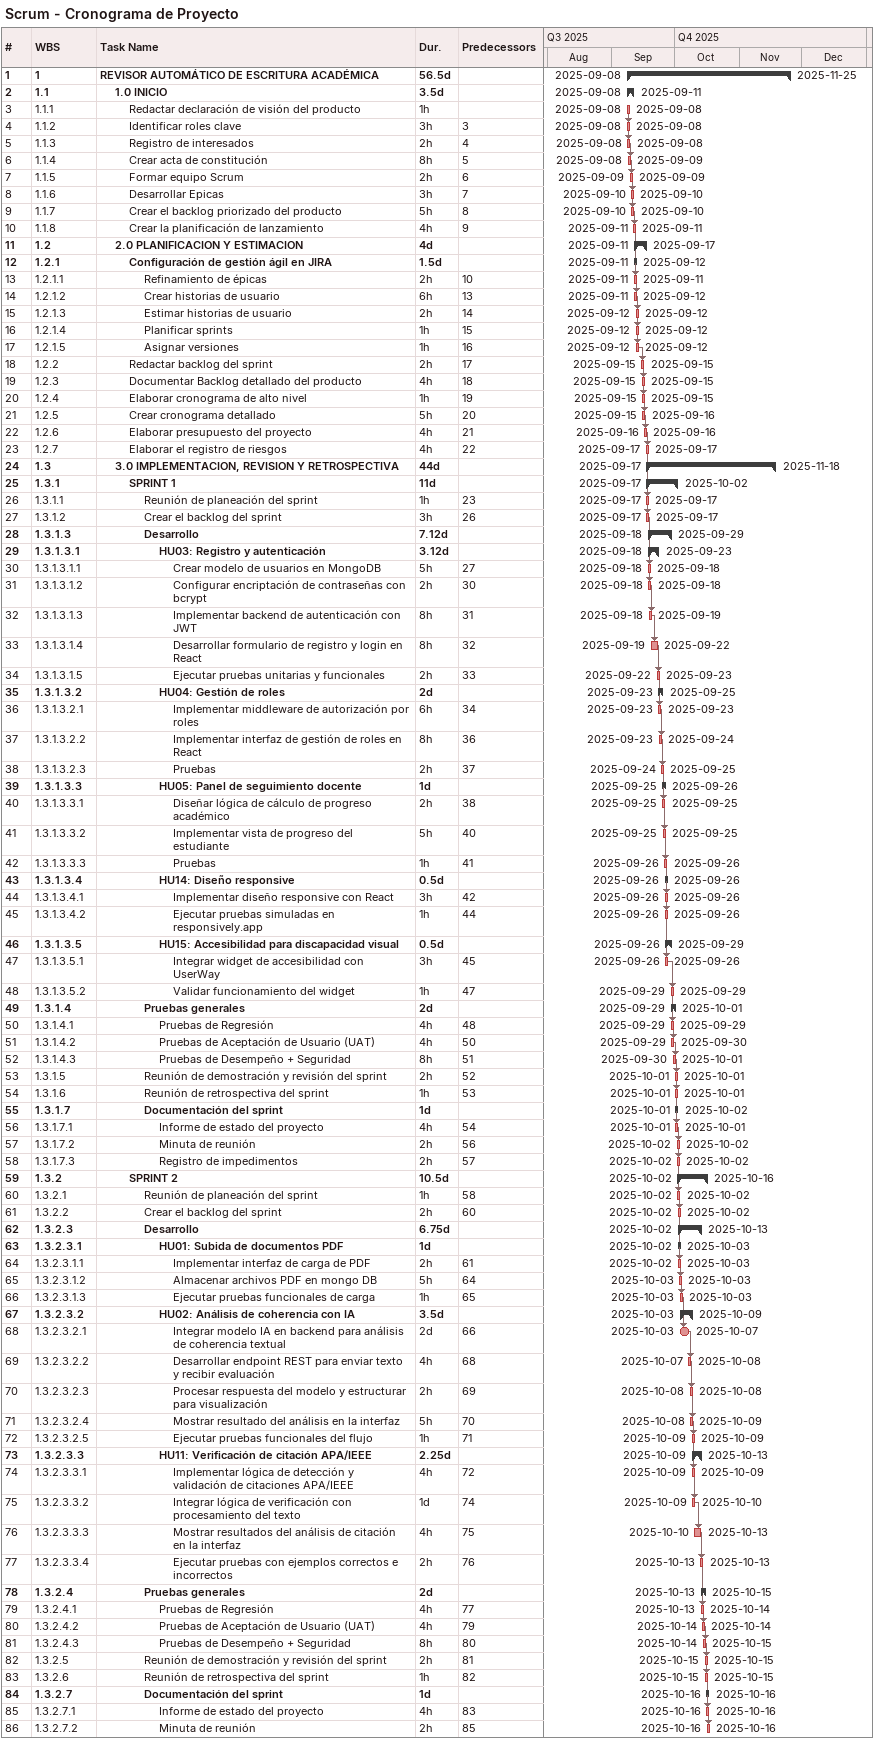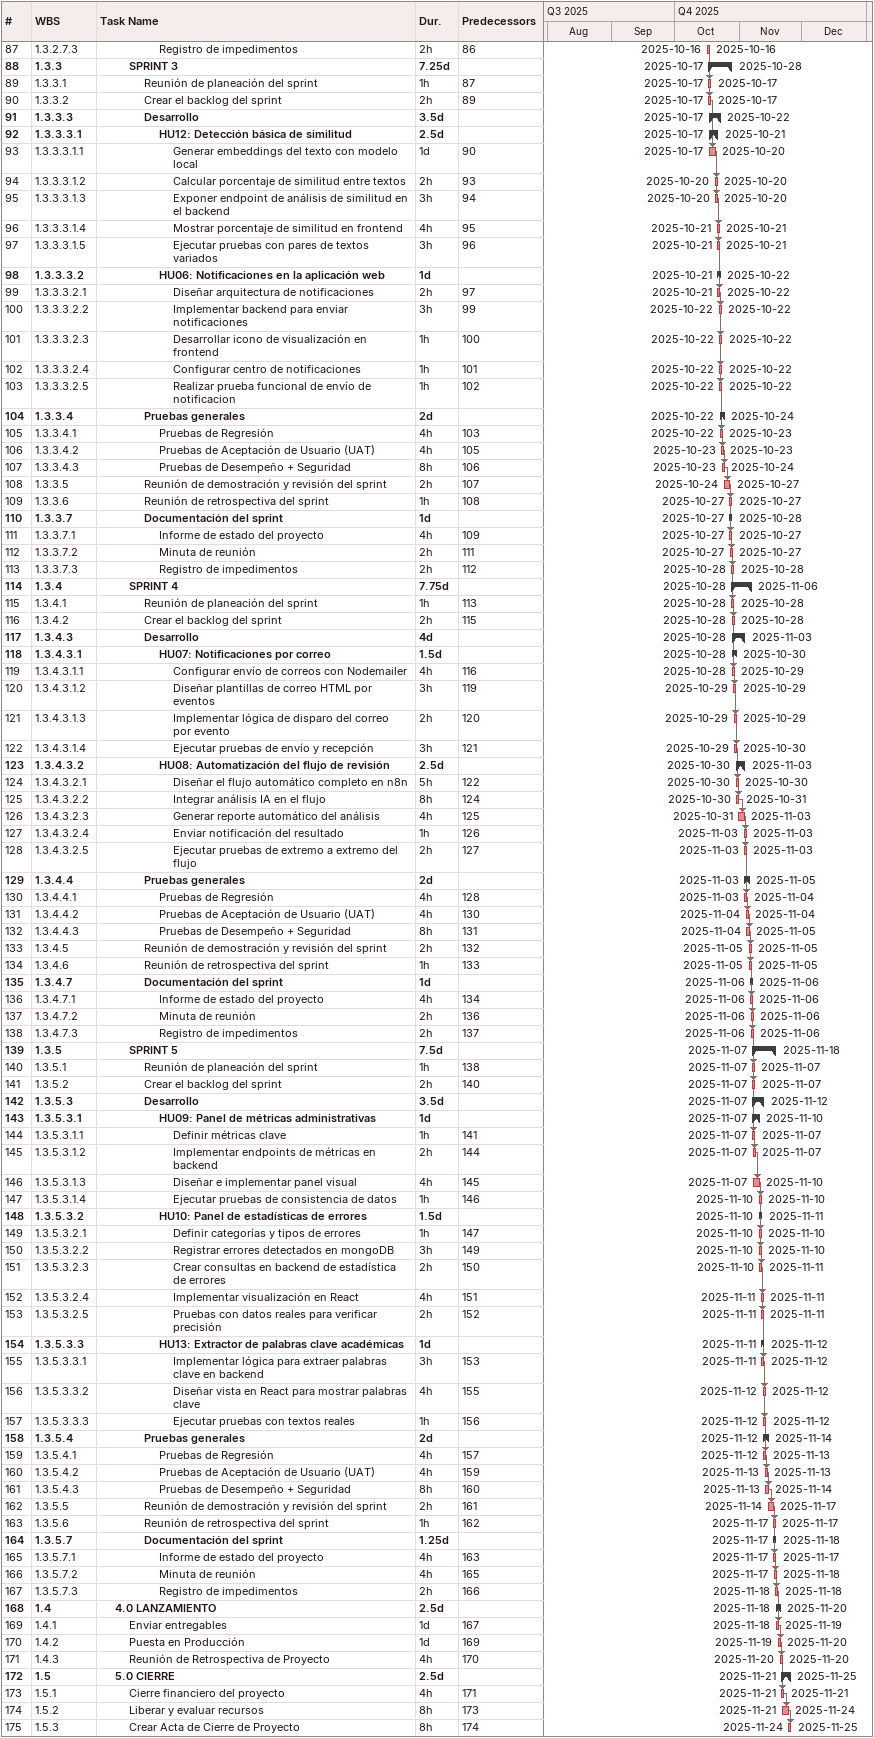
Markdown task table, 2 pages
Scrum - Cronograma de Proyecto

| ID | WBS | Task | Duration | Start | Finish | Predecessors |
|---|---|---|---|---|---|---|
| 1 | 1 | **REVISOR AUTOMÁTICO DE ESCRITURA ACADÉMICA** | 56.5d | 2025-09-08 | 2025-11-25 |  |
| 2 | 1.1 | **1.0 INICIO** | 3.5d | 2025-09-08 | 2025-09-11 |  |
| 3 | 1.1.1 | Redactar declaración de visión del producto | 1h | 2025-09-08 | 2025-09-08 |  |
| 4 | 1.1.2 | Identificar roles clave | 3h | 2025-09-08 | 2025-09-08 | 3 |
| 5 | 1.1.3 | Registro de interesados | 2h | 2025-09-08 | 2025-09-08 | 4 |
| 6 | 1.1.4 | Crear acta de constitución | 8h | 2025-09-08 | 2025-09-09 | 5 |
| 7 | 1.1.5 | Formar equipo Scrum | 2h | 2025-09-09 | 2025-09-09 | 6 |
| 8 | 1.1.6 | Desarrollar Epicas | 3h | 2025-09-10 | 2025-09-10 | 7 |
| 9 | 1.1.7 | Crear el backlog priorizado del producto | 5h | 2025-09-10 | 2025-09-10 | 8 |
| 10 | 1.1.8 | Crear la planificación de lanzamiento | 4h | 2025-09-11 | 2025-09-11 | 9 |
| 11 | 1.2 | **2.0 PLANIFICACION Y ESTIMACION** | 4d | 2025-09-11 | 2025-09-17 |  |
| 12 | 1.2.1 | **Configuración de gestión ágil en JIRA** | 1.5d | 2025-09-11 | 2025-09-12 |  |
| 13 | 1.2.1.1 | Refinamiento de épicas | 2h | 2025-09-11 | 2025-09-11 | 10 |
| 14 | 1.2.1.2 | Crear historias de usuario | 6h | 2025-09-11 | 2025-09-12 | 13 |
| 15 | 1.2.1.3 | Estimar historias de usuario | 2h | 2025-09-12 | 2025-09-12 | 14 |
| 16 | 1.2.1.4 | Planificar sprints | 1h | 2025-09-12 | 2025-09-12 | 15 |
| 17 | 1.2.1.5 | Asignar versiones | 1h | 2025-09-12 | 2025-09-12 | 16 |
| 18 | 1.2.2 | Redactar backlog del sprint | 2h | 2025-09-15 | 2025-09-15 | 17 |
| 19 | 1.2.3 | Documentar Backlog detallado del producto | 4h | 2025-09-15 | 2025-09-15 | 18 |
| 20 | 1.2.4 | Elaborar cronograma de alto nivel | 1h | 2025-09-15 | 2025-09-15 | 19 |
| 21 | 1.2.5 | Crear cronograma detallado | 5h | 2025-09-15 | 2025-09-16 | 20 |
| 22 | 1.2.6 | Elaborar presupuesto del proyecto | 4h | 2025-09-16 | 2025-09-16 | 21 |
| 23 | 1.2.7 | Elaborar el registro de riesgos | 4h | 2025-09-17 | 2025-09-17 | 22 |
| 24 | 1.3 | **3.0 IMPLEMENTACION, REVISION Y RETROSPECTIVA** | 44d | 2025-09-17 | 2025-11-18 |  |
| 25 | 1.3.1 | **SPRINT 1** | 11d | 2025-09-17 | 2025-10-02 |  |
| 26 | 1.3.1.1 | Reunión de planeación del sprint | 1h | 2025-09-17 | 2025-09-17 | 23 |
| 27 | 1.3.1.2 | Crear el backlog del sprint | 3h | 2025-09-17 | 2025-09-17 | 26 |
| 28 | 1.3.1.3 | **Desarrollo** | 7.12d | 2025-09-18 | 2025-09-29 |  |
| 29 | 1.3.1.3.1 | **HU03: Registro y autenticación** | 3.12d | 2025-09-18 | 2025-09-23 |  |
| 30 | 1.3.1.3.1.1 | Crear modelo de usuarios en MongoDB | 5h | 2025-09-18 | 2025-09-18 | 27 |
| 31 | 1.3.1.3.1.2 | Configurar encriptación de contraseñas con bcrypt | 2h | 2025-09-18 | 2025-09-18 | 30 |
| 32 | 1.3.1.3.1.3 | Implementar backend de autenticación con JWT | 8h | 2025-09-18 | 2025-09-19 | 31 |
| 33 | 1.3.1.3.1.4 | Desarrollar formulario de registro y login en React | 8h | 2025-09-19 | 2025-09-22 | 32 |
| 34 | 1.3.1.3.1.5 | Ejecutar pruebas unitarias y funcionales | 2h | 2025-09-22 | 2025-09-23 | 33 |
| 35 | 1.3.1.3.2 | **HU04: Gestión de roles** | 2d | 2025-09-23 | 2025-09-25 |  |
| 36 | 1.3.1.3.2.1 | Implementar middleware de autorización por roles | 6h | 2025-09-23 | 2025-09-23 | 34 |
| 37 | 1.3.1.3.2.2 | Implementar interfaz de gestión de roles en React | 8h | 2025-09-23 | 2025-09-24 | 36 |
| 38 | 1.3.1.3.2.3 | Pruebas | 2h | 2025-09-24 | 2025-09-25 | 37 |
| 39 | 1.3.1.3.3 | **HU05: Panel de seguimiento docente** | 1d | 2025-09-25 | 2025-09-26 |  |
| 40 | 1.3.1.3.3.1 | Diseñar lógica de cálculo de progreso académico | 2h | 2025-09-25 | 2025-09-25 | 38 |
| 41 | 1.3.1.3.3.2 | Implementar vista de progreso del estudiante | 5h | 2025-09-25 | 2025-09-25 | 40 |
| 42 | 1.3.1.3.3.3 | Pruebas | 1h | 2025-09-26 | 2025-09-26 | 41 |
| 43 | 1.3.1.3.4 | **HU14: Diseño responsive** | 0.5d | 2025-09-26 | 2025-09-26 |  |
| 44 | 1.3.1.3.4.1 | Implementar diseño responsive con React | 3h | 2025-09-26 | 2025-09-26 | 42 |
| 45 | 1.3.1.3.4.2 | Ejecutar pruebas simuladas en responsively.app | 1h | 2025-09-26 | 2025-09-26 | 44 |
| 46 | 1.3.1.3.5 | **HU15: Accesibilidad para discapacidad visual** | 0.5d | 2025-09-26 | 2025-09-29 |  |
| 47 | 1.3.1.3.5.1 | Integrar widget de accesibilidad con UserWay | 3h | 2025-09-26 | 2025-09-26 | 45 |
| 48 | 1.3.1.3.5.2 | Validar funcionamiento del widget | 1h | 2025-09-29 | 2025-09-29 | 47 |
| 49 | 1.3.1.4 | **Pruebas generales** | 2d | 2025-09-29 | 2025-10-01 |  |
| 50 | 1.3.1.4.1 | Pruebas de Regresión | 4h | 2025-09-29 | 2025-09-29 | 48 |
| 51 | 1.3.1.4.2 | Pruebas de Aceptación de Usuario (UAT) | 4h | 2025-09-29 | 2025-09-30 | 50 |
| 52 | 1.3.1.4.3 | Pruebas de Desempeño + Seguridad | 8h | 2025-09-30 | 2025-10-01 | 51 |
| 53 | 1.3.1.5 | Reunión de demostración y revisión del sprint | 2h | 2025-10-01 | 2025-10-01 | 52 |
| 54 | 1.3.1.6 | Reunión de retrospectiva del sprint | 1h | 2025-10-01 | 2025-10-01 | 53 |
| 55 | 1.3.1.7 | **Documentación del sprint** | 1d | 2025-10-01 | 2025-10-02 |  |
| 56 | 1.3.1.7.1 | Informe de estado del proyecto | 4h | 2025-10-01 | 2025-10-01 | 54 |
| 57 | 1.3.1.7.2 | Minuta de reunión | 2h | 2025-10-02 | 2025-10-02 | 56 |
| 58 | 1.3.1.7.3 | Registro de impedimentos | 2h | 2025-10-02 | 2025-10-02 | 57 |
| 59 | 1.3.2 | **SPRINT 2** | 10.5d | 2025-10-02 | 2025-10-16 |  |
| 60 | 1.3.2.1 | Reunión de planeación del sprint | 1h | 2025-10-02 | 2025-10-02 | 58 |
| 61 | 1.3.2.2 | Crear el backlog del sprint | 2h | 2025-10-02 | 2025-10-02 | 60 |
| 62 | 1.3.2.3 | **Desarrollo** | 6.75d | 2025-10-02 | 2025-10-13 |  |
| 63 | 1.3.2.3.1 | **HU01: Subida de documentos PDF** | 1d | 2025-10-02 | 2025-10-03 |  |
| 64 | 1.3.2.3.1.1 | Implementar interfaz de carga de PDF | 2h | 2025-10-02 | 2025-10-03 | 61 |
| 65 | 1.3.2.3.1.2 | Almacenar archivos PDF en mongo DB | 5h | 2025-10-03 | 2025-10-03 | 64 |
| 66 | 1.3.2.3.1.3 | Ejecutar pruebas funcionales de carga | 1h | 2025-10-03 | 2025-10-03 | 65 |
| 67 | 1.3.2.3.2 | **HU02: Análisis de coherencia con IA** | 3.5d | 2025-10-03 | 2025-10-09 |  |
| 68 | 1.3.2.3.2.1 | Integrar modelo IA en backend para análisis de coherencia textual | 2d | 2025-10-03 | 2025-10-07 | 66 |
| 69 | 1.3.2.3.2.2 | Desarrollar endpoint REST para enviar texto y recibir evaluación | 4h | 2025-10-07 | 2025-10-08 | 68 |
| 70 | 1.3.2.3.2.3 | Procesar respuesta del modelo y estructurar para visualización | 2h | 2025-10-08 | 2025-10-08 | 69 |
| 71 | 1.3.2.3.2.4 | Mostrar resultado del análisis en la interfaz | 5h | 2025-10-08 | 2025-10-09 | 70 |
| 72 | 1.3.2.3.2.5 | Ejecutar pruebas funcionales del flujo | 1h | 2025-10-09 | 2025-10-09 | 71 |
| 73 | 1.3.2.3.3 | **HU11: Verificación de citación APA/IEEE** | 2.25d | 2025-10-09 | 2025-10-13 |  |
| 74 | 1.3.2.3.3.1 | Implementar lógica de detección y validación de citaciones APA/IEEE | 4h | 2025-10-09 | 2025-10-09 | 72 |
| 75 | 1.3.2.3.3.2 | Integrar lógica de verificación con procesamiento del texto | 1d | 2025-10-09 | 2025-10-10 | 74 |
| 76 | 1.3.2.3.3.3 | Mostrar resultados del análisis de citación en la interfaz | 4h | 2025-10-10 | 2025-10-13 | 75 |
| 77 | 1.3.2.3.3.4 | Ejecutar pruebas con ejemplos correctos e incorrectos | 2h | 2025-10-13 | 2025-10-13 | 76 |
| 78 | 1.3.2.4 | **Pruebas generales** | 2d | 2025-10-13 | 2025-10-15 |  |
| 79 | 1.3.2.4.1 | Pruebas de Regresión | 4h | 2025-10-13 | 2025-10-14 | 77 |
| 80 | 1.3.2.4.2 | Pruebas de Aceptación de Usuario (UAT) | 4h | 2025-10-14 | 2025-10-14 | 79 |
| 81 | 1.3.2.4.3 | Pruebas de Desempeño + Seguridad | 8h | 2025-10-14 | 2025-10-15 | 80 |
| 82 | 1.3.2.5 | Reunión de demostración y revisión del sprint | 2h | 2025-10-15 | 2025-10-15 | 81 |
| 83 | 1.3.2.6 | Reunión de retrospectiva del sprint | 1h | 2025-10-15 | 2025-10-15 | 82 |
| 84 | 1.3.2.7 | **Documentación del sprint** | 1d | 2025-10-16 | 2025-10-16 |  |
| 85 | 1.3.2.7.1 | Informe de estado del proyecto | 4h | 2025-10-16 | 2025-10-16 | 83 |
| 86 | 1.3.2.7.2 | Minuta de reunión | 2h | 2025-10-16 | 2025-10-16 | 85 |
| 87 | 1.3.2.7.3 | Registro de impedimentos | 2h | 2025-10-16 | 2025-10-16 | 86 |
| 88 | 1.3.3 | **SPRINT 3** | 7.25d | 2025-10-17 | 2025-10-28 |  |
| 89 | 1.3.3.1 | Reunión de planeación del sprint | 1h | 2025-10-17 | 2025-10-17 | 87 |
| 90 | 1.3.3.2 | Crear el backlog del sprint | 2h | 2025-10-17 | 2025-10-17 | 89 |
| 91 | 1.3.3.3 | **Desarrollo** | 3.5d | 2025-10-17 | 2025-10-22 |  |
| 92 | 1.3.3.3.1 | **HU12: Detección básica de similitud** | 2.5d | 2025-10-17 | 2025-10-21 |  |
| 93 | 1.3.3.3.1.1 | Generar embeddings del texto con modelo local | 1d | 2025-10-17 | 2025-10-20 | 90 |
| 94 | 1.3.3.3.1.2 | Calcular porcentaje de similitud entre textos | 2h | 2025-10-20 | 2025-10-20 | 93 |
| 95 | 1.3.3.3.1.3 | Exponer endpoint de análisis de similitud en el backend | 3h | 2025-10-20 | 2025-10-20 | 94 |
| 96 | 1.3.3.3.1.4 | Mostrar porcentaje de similitud en frontend | 4h | 2025-10-21 | 2025-10-21 | 95 |
| 97 | 1.3.3.3.1.5 | Ejecutar pruebas con pares de textos variados | 3h | 2025-10-21 | 2025-10-21 | 96 |
| 98 | 1.3.3.3.2 | **HU06: Notificaciones en la aplicación web** | 1d | 2025-10-21 | 2025-10-22 |  |
| 99 | 1.3.3.3.2.1 | Diseñar arquitectura de notificaciones | 2h | 2025-10-21 | 2025-10-22 | 97 |
| 100 | 1.3.3.3.2.2 | Implementar backend para enviar notificaciones | 3h | 2025-10-22 | 2025-10-22 | 99 |
| 101 | 1.3.3.3.2.3 | Desarrollar icono de visualización en frontend | 1h | 2025-10-22 | 2025-10-22 | 100 |
| 102 | 1.3.3.3.2.4 | Configurar centro de notificaciones | 1h | 2025-10-22 | 2025-10-22 | 101 |
| 103 | 1.3.3.3.2.5 | Realizar prueba funcional de envío de notificacion | 1h | 2025-10-22 | 2025-10-22 | 102 |
| 104 | 1.3.3.4 | **Pruebas generales** | 2d | 2025-10-22 | 2025-10-24 |  |
| 105 | 1.3.3.4.1 | Pruebas de Regresión | 4h | 2025-10-22 | 2025-10-23 | 103 |
| 106 | 1.3.3.4.2 | Pruebas de Aceptación de Usuario (UAT) | 4h | 2025-10-23 | 2025-10-23 | 105 |
| 107 | 1.3.3.4.3 | Pruebas de Desempeño + Seguridad | 8h | 2025-10-23 | 2025-10-24 | 106 |
| 108 | 1.3.3.5 | Reunión de demostración y revisión del sprint | 2h | 2025-10-24 | 2025-10-27 | 107 |
| 109 | 1.3.3.6 | Reunión de retrospectiva del sprint | 1h | 2025-10-27 | 2025-10-27 | 108 |
| 110 | 1.3.3.7 | **Documentación del sprint** | 1d | 2025-10-27 | 2025-10-28 |  |
| 111 | 1.3.3.7.1 | Informe de estado del proyecto | 4h | 2025-10-27 | 2025-10-27 | 109 |
| 112 | 1.3.3.7.2 | Minuta de reunión | 2h | 2025-10-27 | 2025-10-27 | 111 |
| 113 | 1.3.3.7.3 | Registro de impedimentos | 2h | 2025-10-28 | 2025-10-28 | 112 |
| 114 | 1.3.4 | **SPRINT 4** | 7.75d | 2025-10-28 | 2025-11-06 |  |
| 115 | 1.3.4.1 | Reunión de planeación del sprint | 1h | 2025-10-28 | 2025-10-28 | 113 |
| 116 | 1.3.4.2 | Crear el backlog del sprint | 2h | 2025-10-28 | 2025-10-28 | 115 |
| 117 | 1.3.4.3 | **Desarrollo** | 4d | 2025-10-28 | 2025-11-03 |  |
| 118 | 1.3.4.3.1 | **HU07: Notificaciones por correo** | 1.5d | 2025-10-28 | 2025-10-30 |  |
| 119 | 1.3.4.3.1.1 | Configurar envío de correos con Nodemailer | 4h | 2025-10-28 | 2025-10-29 | 116 |
| 120 | 1.3.4.3.1.2 | Diseñar plantillas de correo HTML por eventos | 3h | 2025-10-29 | 2025-10-29 | 119 |
| 121 | 1.3.4.3.1.3 | Implementar lógica de disparo del correo por evento | 2h | 2025-10-29 | 2025-10-29 | 120 |
| 122 | 1.3.4.3.1.4 | Ejecutar pruebas de envío y recepción | 3h | 2025-10-29 | 2025-10-30 | 121 |
| 123 | 1.3.4.3.2 | **HU08: Automatización del flujo de revisión** | 2.5d | 2025-10-30 | 2025-11-03 |  |
| 124 | 1.3.4.3.2.1 | Diseñar el flujo automático completo en n8n | 5h | 2025-10-30 | 2025-10-30 | 122 |
| 125 | 1.3.4.3.2.2 | Integrar análisis IA en el flujo | 8h | 2025-10-30 | 2025-10-31 | 124 |
| 126 | 1.3.4.3.2.3 | Generar reporte automático del análisis | 4h | 2025-10-31 | 2025-11-03 | 125 |
| 127 | 1.3.4.3.2.4 | Enviar notificación del resultado | 1h | 2025-11-03 | 2025-11-03 | 126 |
| 128 | 1.3.4.3.2.5 | Ejecutar pruebas de extremo a extremo del flujo | 2h | 2025-11-03 | 2025-11-03 | 127 |
| 129 | 1.3.4.4 | **Pruebas generales** | 2d | 2025-11-03 | 2025-11-05 |  |
| 130 | 1.3.4.4.1 | Pruebas de Regresión | 4h | 2025-11-03 | 2025-11-04 | 128 |
| 131 | 1.3.4.4.2 | Pruebas de Aceptación de Usuario (UAT) | 4h | 2025-11-04 | 2025-11-04 | 130 |
| 132 | 1.3.4.4.3 | Pruebas de Desempeño + Seguridad | 8h | 2025-11-04 | 2025-11-05 | 131 |
| 133 | 1.3.4.5 | Reunión de demostración y revisión del sprint | 2h | 2025-11-05 | 2025-11-05 | 132 |
| 134 | 1.3.4.6 | Reunión de retrospectiva del sprint | 1h | 2025-11-05 | 2025-11-05 | 133 |
| 135 | 1.3.4.7 | **Documentación del sprint** | 1d | 2025-11-06 | 2025-11-06 |  |
| 136 | 1.3.4.7.1 | Informe de estado del proyecto | 4h | 2025-11-06 | 2025-11-06 | 134 |
| 137 | 1.3.4.7.2 | Minuta de reunión | 2h | 2025-11-06 | 2025-11-06 | 136 |
| 138 | 1.3.4.7.3 | Registro de impedimentos | 2h | 2025-11-06 | 2025-11-06 | 137 |
| 139 | 1.3.5 | **SPRINT 5** | 7.5d | 2025-11-07 | 2025-11-18 |  |
| 140 | 1.3.5.1 | Reunión de planeación del sprint | 1h | 2025-11-07 | 2025-11-07 | 138 |
| 141 | 1.3.5.2 | Crear el backlog del sprint | 2h | 2025-11-07 | 2025-11-07 | 140 |
| 142 | 1.3.5.3 | **Desarrollo** | 3.5d | 2025-11-07 | 2025-11-12 |  |
| 143 | 1.3.5.3.1 | **HU09: Panel de métricas administrativas** | 1d | 2025-11-07 | 2025-11-10 |  |
| 144 | 1.3.5.3.1.1 | Definir métricas clave | 1h | 2025-11-07 | 2025-11-07 | 141 |
| 145 | 1.3.5.3.1.2 | Implementar endpoints de métricas en backend | 2h | 2025-11-07 | 2025-11-07 | 144 |
| 146 | 1.3.5.3.1.3 | Diseñar e implementar panel visual | 4h | 2025-11-07 | 2025-11-10 | 145 |
| 147 | 1.3.5.3.1.4 | Ejecutar pruebas de consistencia de datos | 1h | 2025-11-10 | 2025-11-10 | 146 |
| 148 | 1.3.5.3.2 | **HU10: Panel de estadísticas de errores** | 1.5d | 2025-11-10 | 2025-11-11 |  |
| 149 | 1.3.5.3.2.1 | Definir categorías y tipos de errores | 1h | 2025-11-10 | 2025-11-10 | 147 |
| 150 | 1.3.5.3.2.2 | Registrar errores detectados en mongoDB | 3h | 2025-11-10 | 2025-11-10 | 149 |
| 151 | 1.3.5.3.2.3 | Crear consultas en backend de estadística de errores | 2h | 2025-11-10 | 2025-11-11 | 150 |
| 152 | 1.3.5.3.2.4 | Implementar visualización en React | 4h | 2025-11-11 | 2025-11-11 | 151 |
| 153 | 1.3.5.3.2.5 | Pruebas con datos reales para verificar precisión | 2h | 2025-11-11 | 2025-11-11 | 152 |
| 154 | 1.3.5.3.3 | **HU13: Extractor de palabras clave académicas** | 1d | 2025-11-11 | 2025-11-12 |  |
| 155 | 1.3.5.3.3.1 | Implementar lógica para extraer palabras clave en backend | 3h | 2025-11-11 | 2025-11-12 | 153 |
| 156 | 1.3.5.3.3.2 | Diseñar vista en React para mostrar palabras clave | 4h | 2025-11-12 | 2025-11-12 | 155 |
| 157 | 1.3.5.3.3.3 | Ejecutar pruebas con textos reales | 1h | 2025-11-12 | 2025-11-12 | 156 |
| 158 | 1.3.5.4 | **Pruebas generales** | 2d | 2025-11-12 | 2025-11-14 |  |
| 159 | 1.3.5.4.1 | Pruebas de Regresión | 4h | 2025-11-12 | 2025-11-13 | 157 |
| 160 | 1.3.5.4.2 | Pruebas de Aceptación de Usuario (UAT) | 4h | 2025-11-13 | 2025-11-13 | 159 |
| 161 | 1.3.5.4.3 | Pruebas de Desempeño + Seguridad | 8h | 2025-11-13 | 2025-11-14 | 160 |
| 162 | 1.3.5.5 | Reunión de demostración y revisión del sprint | 2h | 2025-11-14 | 2025-11-17 | 161 |
| 163 | 1.3.5.6 | Reunión de retrospectiva del sprint | 1h | 2025-11-17 | 2025-11-17 | 162 |
| 164 | 1.3.5.7 | **Documentación del sprint** | 1.25d | 2025-11-17 | 2025-11-18 |  |
| 165 | 1.3.5.7.1 | Informe de estado del proyecto | 4h | 2025-11-17 | 2025-11-17 | 163 |
| 166 | 1.3.5.7.2 | Minuta de reunión | 4h | 2025-11-17 | 2025-11-18 | 165 |
| 167 | 1.3.5.7.3 | Registro de impedimentos | 2h | 2025-11-18 | 2025-11-18 | 166 |
| 168 | 1.4 | **4.0 LANZAMIENTO** | 2.5d | 2025-11-18 | 2025-11-20 |  |
| 169 | 1.4.1 | Enviar entregables | 1d | 2025-11-18 | 2025-11-19 | 167 |
| 170 | 1.4.2 | Puesta en Producción | 1d | 2025-11-19 | 2025-11-20 | 169 |
| 171 | 1.4.3 | Reunión de Retrospectiva de Proyecto | 4h | 2025-11-20 | 2025-11-20 | 170 |
| 172 | 1.5 | **5.0 CIERRE** | 2.5d | 2025-11-21 | 2025-11-25 |  |
| 173 | 1.5.1 | Cierre financiero del proyecto | 4h | 2025-11-21 | 2025-11-21 | 171 |
| 174 | 1.5.2 | Liberar y evaluar recursos | 8h | 2025-11-21 | 2025-11-24 | 173 |
| 175 | 1.5.3 | Crear Acta de Cierre de Proyecto | 8h | 2025-11-24 | 2025-11-25 | 174 |
